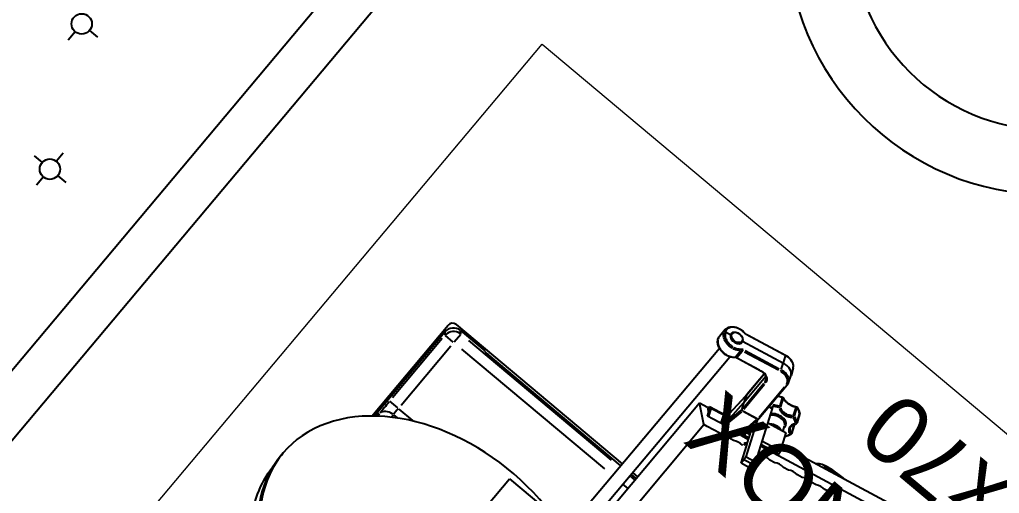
# Model space of a CAD drawing. Header units: metres. Extents: x 822482 to 822767, y 9662202 to 9662512.
# Drawn here: x 822693.193 to 822694.061, y 9662399.293 to 9662399.713 of the extents above; entities that cross this region are included whole.
import ezdxf

# ---------------------------------------------------------------- set-up
doc = ezdxf.new("R2010")
doc.units = ezdxf.units.M
doc.layers.add('ARQ_NE_EQUIPAMENTOS', color=7, linetype='Continuous')
doc.layers.add('ARQ_NE_INOX', color=7, linetype='Continuous', lineweight=0, true_color=0x0032c7)
doc.layers.add('ARQ_NE_MOBILIÁRIOS', color=251, linetype='Continuous', lineweight=0)
doc.styles.add('Arial', font='arial.ttf', dxfattribs={"height": 0.6})

# ---------------------------------------------------------------- blocks, each defined once
blk = doc.blocks.new('20006_ARQ_1400_3PV$0$IC-001')
at = {"color": 0}
for p, q in [((0.19728, 0.38716), (0.19728, 0.42539)), ((0.19728, 0.42539), (0.23728, 0.42539)), ((0.23728, 0.38716), (0.23728, 0.42539)), ((0.01071, 0.05491), (-0.02198, 0.03342)), ((0.432, 0.05773), (0.46468, 0.03623)), ((0.44271, 0.00281), (0.46468, 0.03623)), ((0, 0), (-0.02198, 0.03342)), ((0.031, 0.02038), (0, 0)), ((0.41171, 0.0232), (0.44271, 0.00281))]:
    blk.add_line(p, q, dxfattribs=at)
for radius in [0.2325, 0.175]:
    blk.add_circle((0.22037, 0.15527), radius, dxfattribs=at)
blk = doc.blocks.new('20006_ARQ_1400_3PV$0$IPL-001')
at = {"color": 0}
blk.add_lwpolyline([(0, 0), (1, 0), (1, -0.37), (0, -0.37)], close=True, dxfattribs=at)
blk = doc.blocks.new('20006_ARQ_1400_3PV$0$IC-054')
at = {"color": 0}
for p, q in [((0.37956, 0.16652), (0.36991, 0.16652)), ((0.3886, 0.15748), (0.3886, 0.14815)), ((0.27179, 0.1237), (0.27179, 0.11437)), ((0.26274, 0.10532), (0.25309, 0.10532)), ((0.29016, 0.10532), (0.28084, 0.10532)), ((0.27179, 0.09628), (0.27179, 0.08695)), ((0.05657, 0.01657), (0.71835, 0.01657)), ((0.05657, -0.02343), (0.71835, -0.02343))]:
    blk.add_line(p, q, dxfattribs=at)
for centre in [(0.3886, 0.16652), (0.27179, 0.10532)]:
    blk.add_circle(centre, 0.00905, dxfattribs=at)
blk = doc.blocks.new('20006_ARQ_1400_3PV$0$QF-062')
at = {"color": 0}
for p, q in [((0.55573, -0.17291), (0.55573, -0.17574)), ((0.28617, -0.24123), (0.28617, -0.43474)), ((0.51651, -0.25145), (0.51651, -0.3565)), ((0.51269, -0.25741), (0.5126, -0.25475)), ((0.51501, -0.25269), (0.51501, -0.35001)), ((0.50247, -0.26463), (0.49825, -0.26463)), ((0.5026, -0.26188), (0.5027, -0.26448)), ((0.48604, -0.2717), (0.50202, -0.2717)), ((0.5029, -0.27551), (0.5029, -0.34409)), ((0.50367, -0.2717), (0.51284, -0.2717)), ((0.5129, -0.34409), (0.5129, -0.27551)), ((0.30735, -0.30387), (0.30735, -0.49561)), ((0.31935, -0.30387), (0.31935, -0.49556)), ((0.3015, -0.30923), (0.3015, -0.44703)), ((0.30706, -0.3479), (0.30179, -0.3479)), ((0.49373, -0.3479), (0.32853, -0.3479)), ((0.5029, -0.34867), (0.5029, -0.35784)), ((0.51284, -0.3479), (0.50367, -0.3479)), ((0.5149, -0.3499), (0.513, -0.348)), ((0.3015, -0.35944), (0.30735, -0.35944)), ((0.30735, -0.3615), (0.3015, -0.3615)), ((0.30179, -0.35789), (0.30706, -0.35789)), ((0.31935, -0.35944), (0.47256, -0.35944)), ((0.51151, -0.3615), (0.31935, -0.3615)), ((0.32853, -0.35789), (0.49373, -0.35789)), ((0.47656, -0.35958), (0.47698, -0.36)), ((0.50501, -0.36), (0.47698, -0.36)), ((0.50301, -0.358), (0.50491, -0.35989)), ((0.23846, -0.43402), (0.22983, -0.43581)), ((0.23126, -0.43127), (0.23894, -0.42967)), ((0.23894, -0.42967), (0.24544, -0.44528)), ((0.23894, -0.43392), (0.23894, -0.42967)), ((0.22983, -0.43848), (0.22983, -0.44648)), ((0.24898, -0.48447), (0.22991, -0.43869)), ((0.23039, -0.43859), (0.23902, -0.43679)), ((0.25244, -0.46776), (0.2395, -0.43669)), ((0.24792, -0.44271), (0.24825, -0.44264)), ((0.25688, -0.44084), (0.26177, -0.43983)), ((0.27041, -0.43803), (0.28297, -0.43541)), ((0.27189, -0.44602), (0.28864, -0.44253)), ((0.28297, -0.43541), (0.28617, -0.43474)), ((0.28617, -0.43474), (0.3015, -0.44703)), ((0.28864, -0.44253), (0.28985, -0.44544)), ((0.20278, -0.45211), (0.20767, -0.45109)), ((0.2163, -0.44929), (0.2212, -0.44827)), ((0.22983, -0.44648), (0.23289, -0.44584)), ((0.24544, -0.44528), (0.246, -0.44663)), ((0.246, -0.44663), (0.25309, -0.46365)), ((0.24789, -0.44475), (0.24738, -0.44353)), ((0.2551, -0.44859), (0.24748, -0.45017)), ((0.25258, -0.45056), (0.24803, -0.45151)), ((0.25503, -0.45129), (0.25216, -0.46956)), ((0.25258, -0.44911), (0.25258, -0.45056)), ((0.25315, -0.45333), (0.25258, -0.45056)), ((0.25561, -0.4515), (0.25302, -0.46794)), ((0.25513, -0.45064), (0.25503, -0.45129)), ((0.25506, -0.44917), (0.25506, -0.44859)), ((0.25506, -0.45109), (0.25506, -0.44917)), ((0.2551, -0.44859), (0.25546, -0.44944)), ((0.25546, -0.44944), (0.25551, -0.44943)), ((0.25595, -0.44929), (0.25576, -0.45052)), ((0.26797, -0.46483), (0.27093, -0.44831)), ((0.27215, -0.44895), (0.26919, -0.46547)), ((0.27111, -0.44732), (0.27134, -0.44609)), ((0.27233, -0.44805), (0.27162, -0.47216)), ((0.27233, -0.44798), (0.27232, -0.44803)), ((0.27232, -0.44803), (0.27233, -0.44805)), ((0.27233, -0.4477), (0.27233, -0.44797)), ((0.27233, -0.44797), (0.27233, -0.44805)), ((0.27496, -0.45449), (0.27247, -0.44805)), ((0.27247, -0.44841), (0.27494, -0.45498)), ((0.27547, -0.44565), (0.27791, -0.45196)), ((0.27648, -0.45332), (0.29257, -0.44997)), ((0.29071, -0.44997), (0.27824, -0.45256)), ((0.27867, -0.45218), (0.28989, -0.44984)), ((0.29038, -0.44936), (0.28794, -0.44306)), ((0.29383, -0.44863), (0.28985, -0.44544)), ((0.29038, -0.44597), (0.29142, -0.44866)), ((0.29148, -0.4487), (0.29148, -0.44685)), ((0.29151, -0.44677), (0.29151, -0.44899)), ((0.29257, -0.44997), (0.29257, -0.44762)), ((0.3015, -0.44703), (0.29383, -0.44863)), ((0.23572, -0.45262), (0.03639, -0.49413)), ((0.1622, -0.46056), (0.16709, -0.45954)), ((0.17573, -0.45774), (0.18062, -0.45672)), ((0.18925, -0.45493), (0.19414, -0.45391)), ((0.23627, -0.45395), (0.21853, -0.45765)), ((0.21853, -0.4562), (0.21853, -0.45765)), ((0.21853, -0.45765), (0.21909, -0.46042)), ((0.21909, -0.46042), (0.23738, -0.45661)), ((0.24914, -0.45416), (0.25315, -0.45333)), ((0.25315, -0.45333), (0.25428, -0.45606)), ((0.27411, -0.47874), (0.27511, -0.45557)), ((0.27413, -0.47736), (0.27503, -0.4565)), ((0.27508, -0.45532), (0.2751, -0.45487)), ((0.27508, -0.45534), (0.27508, -0.45534)), ((0.27511, -0.45557), (0.27513, -0.45507)), ((0.27593, -0.45344), (0.27593, -0.45344)), ((0.05586, -0.49936), (0.22099, -0.46498)), ((0.21909, -0.46042), (0.22565, -0.47616)), ((0.26702, -0.46643), (0.25359, -0.46923)), ((0.25363, -0.4687), (0.26706, -0.46591)), ((0.26777, -0.49654), (0.26777, -0.46787)), ((0.269, -0.46833), (0.269, -0.497)), ((0.27149, -0.47188), (0.26915, -0.46674)), ((0.18105, -0.47573), (0.17042, -0.47573)), ((0.18189, -0.47542), (0.17085, -0.47542)), ((0.18288, -0.47509), (0.17337, -0.47509)), ((0.24393, -0.47235), (0.22565, -0.47616)), ((0.22879, -0.4755), (0.23056, -0.47974)), ((0.25213, -0.50899), (0.25213, -0.47006)), ((0.25285, -0.47133), (0.25285, -0.50637)), ((0.27162, -0.47216), (0.27162, -0.50286)), ((0.27395, -0.47835), (0.27175, -0.47249)), ((0.22468, -0.4858), (0.22157, -0.47833)), ((0.22489, -0.48573), (0.22209, -0.47901)), ((0.24914, -0.48444), (0.25197, -0.48385)), ((0.27408, -0.47868), (0.27408, -0.47868)), ((0.27408, -0.50243), (0.27408, -0.48003)), ((0.27411, -0.47896), (0.27411, -0.50368)), ((0.22392, -0.48881), (0.22704, -0.49628)), ((0.227, -0.49608), (0.2242, -0.48935)), ((0.22965, -0.49223), (0.23245, -0.49896)), ((0.23355, -0.49871), (0.23075, -0.49198)), ((0.24428, -0.49074), (0.24708, -0.49747)), ((0.24812, -0.49752), (0.24532, -0.4908)), ((0.25142, -0.48773), (0.25213, -0.48759)), ((0.26908, -0.49878), (0.27057, -0.50202)), ((0.27861, -0.50353), (0.30195, -0.49867)), ((0.30071, -0.49921), (0.2797, -0.50359)), ((0.30188, -0.5064), (0.30188, -0.49936)), ((0.30341, -0.49863), (0.30341, -0.50563)), ((0.32585, -0.5115), (0.32585, -0.50349)), ((0.25256, -0.51142), (0.25476, -0.51729)), ((0.26649, -0.51416), (0.30001, -0.50717)), ((0.30029, -0.50854), (0.26676, -0.51552)), ((0.30735, -0.51167), (0.30735, -0.51251)), ((0.32438, -0.50997), (0.31916, -0.51106)), ((0.31935, -0.5117), (0.31935, -0.51251)), ((0.25785, -0.52406), (0.25493, -0.5177)), ((0.26502, -0.51621), (0.26719, -0.52156)), ((0.30751, -0.51348), (0.26731, -0.52185)), ((0.30893, -0.52033), (0.27019, -0.52839)), ((0.27193, -0.52773), (0.3068, -0.52047)), ((0.26744, -0.52217), (0.26986, -0.52782))]:
    blk.add_line(p, q, dxfattribs=at)
for centre, radius, start, end in [((0.29051, -0.44899), 0.001, 281.76244, 0), ((0.15816, -0.35976), 0.11821, 270.21722, 281.17784), ((0.18089, -0.47475), 0.001, 281.17784, 317.55415), ((0.15789, -0.39821), 0.08086, 287.26659, 288.02966), ((0.17982, -0.46559), 0.01, 288.02966, 320.49833), ((0.22249, -0.47794), 0.001, 160.85421, 202.60947), ((0.2256, -0.48541), 0.001, 202.60947, 235.73352), ((0.22485, -0.48842), 0.001, 142.9092, 202.60947), ((0.22796, -0.49589), 0.001, 202.60947, 227.73664), ((0.23313, -0.49863), 0.001, 254.45223, 296.87848), ((0.24802, -0.49727), 0.001, 238.3282, 292.37049)]:
    blk.add_arc(centre, radius, start, end, dxfattribs=at)
for centre, major_axis, ratio, start_param, end_param in [((0.38998, -0.17574), (0.16575, 0), 0.707107, 4.401171, 7.476631), ((0.38998, -0.17291), (0.16575, 0), 0.707107, 0, 1.193446), ((0.5027, -0.25756), (0.00999, 0.00035), 0.706891, 4.765015, 6.156519), ((0.5122, -0.2717), (0, 0.02), 0.034921, 4.751659, 5.458517), ((0.51443, -0.2445), (0, -0.0125), 0.034921, 5.504552, 7.117953), ((0.50221, -0.2717), (0, -0.01), 0.069842, 1.610066, 2.316925), ((0.5029, -0.3479), (0.00707, 0.00707), 0.998783, 4.006079, 5.418699), ((0.505, -0.34999), (0.00708, -0.00708), 0.998783, 5.498396, 7.067974), ((0.47256, -0.35958), (-0.004, 0), 0.034921, 3.176499, 4.712389), ((0.5115, -0.3565), (0.00354, -0.00354), 0.998783, 5.498396, 7.067974), ((0.2395, -0.43527), (-0.00041, 0.00196), 0.199746, 0.764614, 2.33541), ((0.22991, -0.43727), (0.00041, -0.00196), 0.199746, 3.906207, 5.477003), ((0.24985, -0.43521), (-0.01063, 0), 0.707107, 1.419841, 2.294517), ((0.26337, -0.4324), (-0.01063, 0), 0.707107, 1.419841, 2.294517), ((0.20927, -0.44366), (-0.01063, 0), 0.707107, 1.419841, 2.294517), ((0.22279, -0.44085), (-0.01063, 0), 0.707107, 1.419841, 2.294517), ((0.24544, -0.44386), (0.00185, 0.00077), 0.678308, 4.437079, 6.007875), ((0.246, -0.44522), (0.00185, 0.00077), 0.678308, 4.437079, 6.007875), ((0.25476, -0.45182), (0.00133, -0.00636), 0.199746, 4.215889, 5.271734), ((0.25602, -0.45144), (-0.000988, 0.000154), 0.873508, 5.180105, 6.22379), ((0.25602, -0.45143), (-0.00006, -0.00246), 0.388633, 3.775431, 4.395225), ((0.27137, -0.44825), (-0.000984, 0.000178), 0.870845, 3.675875, 5.06656), ((0.27137, -0.44824), (-0.00012, -0.00247), 0.384958, 1.695239, 2.698277), ((0.27521, -0.4471), (-0.00277, -0.00115), 0.678551, 5.023794, 6.008323), ((0.29051, -0.44899), (0.000204, -0.000979), 0.199746, 5.542183, 6.244185), ((0.29051, -0.44899), (0.000933, 0.000361), 0.701574, 4.533428, 5.946528), ((0.29051, -0.44899), (0.001, 0), 0.707107, 0.01301, 0.247192), ((0.29158, -0.44415), (0.00122, -0.00587), 0.199746, 5.436763, 6.099829), ((0.16869, -0.45211), (-0.01063, 0), 0.707107, 1.419841, 2.294517), ((0.18222, -0.4493), (-0.01063, 0), 0.707107, 1.419841, 2.294517), ((0.19574, -0.44648), (-0.01063, 0), 0.707107, 1.419841, 2.294517), ((0.27411, -0.45552), (0.000999, -0.000042), 0.77144, 0.01553, 0.276411), ((0.27413, -0.45503), (0.000999, -0.00004), 0.77161, 0.014502, 0.275544), ((0.27804, -0.45441), (-0.00276, -0.00117), 0.67079, 4.473745, 5.201527), ((0.27804, -0.45158), (0.000204, -0.000979), 0.199746, 5.542183, 6.244185), ((0.15517, -0.45493), (-0.01063, 0), 0.707107, 1.419841, 2.294517), ((0.25314, -0.46978), (-0.000994, 0.000106), 0.839769, 5.141094, 6.222052), ((0.25315, -0.46971), (-0.000988, 0.000155), 0.873341, 5.181518, 6.225203), ((0.25364, -0.47143), (0.00057, -0.00294), 0.188721, 3.620875, 3.683926), ((0.26866, -0.4683), (-0.00065, 0.00293), 0.211524, 0.551601, 0.7509), ((0.26866, -0.4683), (-0.00065, 0.00293), 0.21071, 0.473808, 0.536859), ((0.26805, -0.46695), (0.001, 0), 0.707107, 0.389793, 1.779948), ((0.26806, -0.46668), (-0.000993, 0.000122), 0.837822, 3.627399, 5.017774), ((0.26807, -0.4666), (-0.000984, 0.000177), 0.871021, 3.674492, 5.065177), ((0.26962, -0.46808), (0.00045, -0.00195), 0.217434, 3.691322, 3.891071), ((0.26962, -0.46808), (0.00045, -0.00195), 0.216166, 3.613912, 3.677368), ((0.22249, -0.47794), (-0.000945, 0.000328), 0.62853, 5.343002, 6.233702), ((0.22249, -0.47794), (0.000257, 0.000967), 0.615891, 1.047877, 2.440114), ((0.23978, -0.47718), (0.0176, 0.00733), 0.678308, 2.311258, 2.582075), ((0.2362, -0.46858), (-0.00877, -0.00365), 0.678308, 0.651985, 1.938987), ((0.25313, -0.47006), (-0.001, 0), 0.707107, 5.062992, 6.218965), ((0.25364, -0.47143), (0.00057, -0.00294), 0.187908, 3.698313, 3.897612), ((0.22249, -0.47794), (-0.000923, -0.000384), 0.678308, 0.033858, 0.64331), ((0.2256, -0.48541), (-0.000923, -0.000384), 0.678308, 0.033858, 0.64331), ((0.2256, -0.48541), (-0.000431, -0.000902), 0.403916, 5.763033, 5.893432), ((0.23961, -0.47677), (-0.00963, -0.00401), 0.678308, 5.986305, 8.302315), ((0.23933, -0.47609), (-0.00877, -0.00365), 0.678308, 0.110648, 2.102312), ((0.24898, -0.47599), (0.00245, -0.01175), 0.199746, 5.477003, 6.283185), ((0.27485, -0.48078), (-0.0005, 0.00316), 0.186517, 0.74433, 0.776833), ((0.27311, -0.47869), (0.000999, -0.000043), 0.771255, 0.014596, 0.277328), ((0.27459, -0.48008), (-0.00029, 0.00238), 0.1804, 0.879997, 0.918773), ((0.27311, -0.47878), (0.001, -0.000029), 0.751805, 0.014076, 0.267446), ((0.2751, -0.48151), (-0.00074, 0.00393), 0.181922, 0.732672, 0.766405), ((0.27311, -0.47886), (0.001, -0.000016), 0.732187, 0.014505, 0.257797), ((0.27311, -0.47896), (0.001, 0), 0.707107, 0.01301, 0.247192), ((0.22485, -0.48842), (-0.000673, -0.00074), 0.700198, 4.539946, 5.89083), ((0.22485, -0.48842), (-0.000923, -0.000384), 0.678308, 0.015401, 0.29261), ((0.22485, -0.48842), (-0.000798, 0.000603), 0.403418, 5.468162, 6.240289), ((0.24006, -0.47785), (-0.01846, -0.00769), 0.678308, 0.328218, 0.691957), ((0.23978, -0.47718), (-0.0176, -0.00733), 0.678308, 0.328218, 0.691957), ((0.23002, -0.49116), (-0.000268, -0.000963), 0.556189, 4.241258, 5.592143), ((0.23002, -0.49116), (0.000923, 0.000384), 0.678308, 3.91484, 5.014316), ((0.23002, -0.49116), (-0.00064, 0.000768), 0.215876, 3.999224, 5.391461), ((0.24491, -0.4898), (-0.00066, -0.000751), 0.646012, 4.48392, 5.876157), ((0.24491, -0.4898), (-0.000923, -0.000384), 0.678308, 0.404089, 1.503565), ((0.24491, -0.4898), (-0.000381, 0.000925), 0.004518, 0.890329, 2.241214), ((0.23978, -0.47718), (-0.0176, -0.00733), 0.678308, 1.580423, 1.864382), ((0.24006, -0.47785), (0.01846, 0.00769), 0.678308, 4.722134, 5.008229), ((0.22796, -0.49589), (-0.000923, -0.000384), 0.678308, 0.015401, 0.29261), ((0.22796, -0.49589), (-0.000673, -0.00074), 0.700198, 5.981745, 6.26732), ((0.24317, -0.48533), (-0.01846, -0.00769), 0.678308, 0.328218, 0.691957), ((0.23313, -0.49863), (-0.000268, -0.000963), 0.556189, 5.697992, 6.252386), ((0.23313, -0.49863), (-0.000923, -0.000384), 0.678308, 0.773247, 1.872723), ((0.23313, -0.49863), (0.000452, -0.000892), 0.40793, 0.04258, 0.809023), ((0.24802, -0.49727), (-0.000525, -0.000851), 0.827765, 5.849899, 6.260381), ((0.24802, -0.49727), (-0.000923, -0.000384), 0.678308, 0.404089, 1.503565), ((0.24802, -0.49727), (0.000381, -0.000925), 0.004518, 5.499122, 6.241919), ((0.24317, -0.48533), (-0.01846, -0.00769), 0.678308, 1.575478, 1.770439), ((0.27853, -0.4959), (-0.01036, -0.00431), 0.678308, 6.086415, 7.500131), ((0.26805, -0.49882), (0.001, 0), 0.707107, 0.389793, 1.779948), ((0.27881, -0.49656), (-0.00944, -0.00393), 0.678308, 6.022849, 6.292387), ((0.27882, -0.50451), (-0.000204, 0.000979), 0.199746, 0.038231, 0.726383), ((0.30216, -0.49965), (-0.000204, 0.000979), 0.199746, 0.038231, 0.726383), ((0.30103, -0.49701), (-0.003, -0.00004), 0.683008, 1.879472, 2.44915), ((0.30421, -0.49867), (-0.000673, 0.00074), 0.573049, 0.02754, 0.523261), ((0.3101, -0.50354), (0.000204, -0.000979), 0.199746, 3.983437, 5.373592), ((0.32438, -0.50113), (-0.000923, -0.000385), 0.678502, 2.866088, 3.14776), ((0.31335, -0.50343), (0.0125, -0.00013), 0.723413, 0.021746, 0.279373), ((0.25313, -0.50899), (-0.001, 0), 0.707107, 5.062992, 6.218965), ((0.2649, -0.50652), (-0.01226, -0.0051), 0.678308, 0.041807, 1.229503), ((0.26462, -0.50586), (-0.01133, -0.00472), 0.678308, 6.086415, 7.500131), ((0.30216, -0.50746), (0.000204, -0.000979), 0.199746, 3.983437, 5.373592), ((0.30103, -0.50468), (0.003, -0.00004), 0.730345, 5.040822, 5.6105), ((0.30421, -0.50645), (0.000687, -0.000727), 0.551154, 3.758959, 5.153675), ((0.31335, -0.51226), (-0.00605, 0.00007), 0.724827, 3.435963, 6.459221), ((0.31335, -0.51226), (0.00605, 0.00006), 0.689309, 6.120732, 6.562698), ((0.32438, -0.50926), (-0.000923, -0.000385), 0.678471, 1.295203, 2.866041), ((0.26731, -0.51231), (-0.01246, -0.00519), 0.678308, 6.25901, 7.578671), ((0.26491, -0.51522), (0.000204, -0.000979), 0.199746, 3.983437, 5.373592), ((0.30873, -0.51935), (0.000204, -0.000979), 0.199746, 5.542183, 6.244185), ((0.30984, -0.52218), (-0.00361, -0.00005), 0.616514, 4.472499, 4.986651), ((0.31076, -0.51929), (-0.000152, -0.000988), 0.168391, 0.038706, 0.73542), ((0.3166, -0.51914), (0.000204, -0.000979), 0.199746, 5.542183, 6.244185), ((0.27, -0.51877), (-0.01223, -0.00509), 0.678308, 0.087741, 1.23192), ((0.26999, -0.52741), (0.000204, -0.000979), 0.199746, 5.542183, 6.244185)]:
    blk.add_ellipse(centre, major_axis=major_axis, ratio=ratio, start_param=start_param, end_param=end_param, dxfattribs=at)
for centre, major_axis in [((0.31335, -0.51251), (0.006, 0)), ((0.31335, -0.51286), (0.0055, 0))]:
    blk.add_ellipse(centre, major_axis=major_axis, ratio=0.707107, dxfattribs=at)
for points, knots in [([(0.44173, -0.0503), (0.45476, -0.05346), (0.46725, -0.05776), (0.49037, -0.06843), (0.501, -0.07478), (0.51976, -0.08917), (0.52788, -0.09721), (0.54112, -0.11449), (0.54623, -0.12373), (0.55284, -0.14219), (0.55458, -0.15136), (0.5548, -0.16055)], [1.924631, 1.924631, 1.924631, 1.924631, 2.172844, 2.172844, 2.421057, 2.421057, 2.66927, 2.66927, 2.917482, 2.917482, 3.148249, 3.148249, 3.148249, 3.148249]), ([(0.2751, -0.45477), (0.27513, -0.45456), (0.27521, -0.45433), (0.27535, -0.4541), (0.27549, -0.45388), (0.27567, -0.45367), (0.27589, -0.45347)], [1.8135122, 1.8135122, 1.8135122, 1.8135122, 2.162992, 2.162992, 2.162992, 2.4988302, 2.4988302, 2.4988302, 2.4988302]), ([(0.27594, -0.45377), (0.27573, -0.45395), (0.27556, -0.45414), (0.27531, -0.4545), (0.27522, -0.45467), (0.27515, -0.45491), (0.27513, -0.45499), (0.27513, -0.45507)], [0, 0, 0, 0, 0.0942547, 0.0942547, 0.1876246, 0.1876246, 0.2535655, 0.2535655, 0.2535655, 0.2535655]), ([(0.27597, -0.45341), (0.27602, -0.45358), (0.27601, -0.45371), (0.27594, -0.45377), (0.27594, -0.45377), (0.27594, -0.45377), (0.27594, -0.45377)], [-0.0000204916, -0.0000204916, -0.0000204916, -0.0000204916, 0.0007179449, 0.0007179449, 0.0007179449, 0.0007220127, 0.0007220127, 0.0007220127, 0.0007220127]), ([(0.27824, -0.45256), (0.27794, -0.45262), (0.27764, -0.45272), (0.27705, -0.45297), (0.27677, -0.45312), (0.2763, -0.45344), (0.27611, -0.4536), (0.27595, -0.45377)], [0, 0, 0, 0, 0.0938438, 0.0938438, 0.1905457, 0.1905457, 0.2690905, 0.2690905, 0.2690905, 0.2690905]), ([(0.18752, -0.47195), (0.18739, -0.4721), (0.18727, -0.47222), (0.18697, -0.47252), (0.18681, -0.47263), (0.18664, -0.47271), (0.18661, -0.47267), (0.18668, -0.47245), (0.18676, -0.4723), (0.18687, -0.47209)], [0.6036966, 0.6036966, 0.6036966, 0.6036966, 0.7052355, 0.7052355, 0.8989771, 0.8989771, 1.0864231, 1.0864231, 1.2521173, 1.2521173, 1.2521173, 1.2521173]), ([(0.22154, -0.47761), (0.22169, -0.47721), (0.22185, -0.4768), (0.22221, -0.476), (0.22241, -0.4756), (0.22284, -0.47481), (0.22308, -0.47442), (0.22359, -0.47365), (0.22386, -0.47327), (0.22418, -0.47285), (0.22421, -0.47281), (0.22424, -0.47277)], [4.1961522, 4.1961522, 4.1961522, 4.1961522, 4.2769832, 4.2769832, 4.3578142, 4.3578142, 4.4386452, 4.4386452, 4.5194762, 4.5194762, 4.5279865, 4.5279865, 4.5279865, 4.5279865]), ([(0.22497, -0.48713), (0.22544, -0.48641), (0.22581, -0.48566), (0.2264, -0.48393), (0.22654, -0.48295), (0.2264, -0.48128), (0.22619, -0.48056), (0.22583, -0.47992), (0.22548, -0.47929), (0.22498, -0.47873), (0.2239, -0.47795), (0.22337, -0.47768), (0.22279, -0.47747)], [-2.338333, -2.338333, -2.338333, -2.338333, -2.048339, -2.048339, -1.664274, -1.664274, -1.336767, -1.336767, -1.336767, -1.00926, -1.00926, -0.76558, -0.76558, -0.76558, -0.76558]), ([(0.22219, -0.4787), (0.22285, -0.4789), (0.22344, -0.47918), (0.22451, -0.47995), (0.22496, -0.48044), (0.22528, -0.48102), (0.22533, -0.4811), (0.22537, -0.48118), (0.22542, -0.48127)], [0.7153914, 0.7153914, 0.7153914, 0.7153914, 1.00926, 1.00926, 1.3367668, 1.3367668, 1.3367668, 1.3847512, 1.3847512, 1.3847512, 1.3847512]), ([(0.22551, -0.48148), (0.22565, -0.48181), (0.22574, -0.48216), (0.22584, -0.48292), (0.22585, -0.48332), (0.22576, -0.48417), (0.22566, -0.48462), (0.22537, -0.48552), (0.22518, -0.48598), (0.22469, -0.48691), (0.22439, -0.48737), (0.22405, -0.48782)], [1.421938, 1.421938, 1.421938, 1.421938, 1.622692, 1.622692, 1.823446, 1.823446, 2.0242, 2.0242, 2.224954, 2.224954, 2.425708, 2.425708, 2.425708, 2.425708]), ([(0.24411, -0.48874), (0.24359, -0.48837), (0.24301, -0.48806), (0.24152, -0.48748), (0.24057, -0.48727), (0.23958, -0.48719), (0.23858, -0.48711), (0.23754, -0.48717), (0.23527, -0.48757), (0.23403, -0.48796), (0.23199, -0.48893), (0.23115, -0.48943), (0.23038, -0.49)], [-1.907954, -1.907954, -1.907954, -1.907954, -1.664274, -1.664274, -1.336767, -1.336767, -1.336767, -1.00926, -1.00926, -0.625194, -0.625194, -0.335201, -0.335201, -0.335201, -0.335201]), ([(0.23121, -0.49112), (0.23191, -0.4906), (0.23267, -0.49014), (0.23451, -0.48926), (0.23563, -0.48889), (0.23769, -0.48852), (0.23863, -0.48848), (0.23953, -0.48855), (0.24043, -0.48862), (0.24129, -0.48882), (0.24264, -0.48935), (0.24317, -0.48964), (0.24364, -0.48998)], [0.335201, 0.335201, 0.335201, 0.335201, 0.625194, 0.625194, 1.00926, 1.00926, 1.336767, 1.336767, 1.336767, 1.664274, 1.664274, 1.907954, 1.907954, 1.907954, 1.907954]), ([(0.30354, -0.49793), (0.30438, -0.49716), (0.30541, -0.49649), (0.30769, -0.49543), (0.30898, -0.49502), (0.31162, -0.49454), (0.31302, -0.49445), (0.31574, -0.4946), (0.31709, -0.49483), (0.31959, -0.49559), (0.32077, -0.49612), (0.3228, -0.49743), (0.32367, -0.49822), (0.32473, -0.49961), (0.32506, -0.50017), (0.3253, -0.50074)], [0, 0, 0, 0, 0.404396, 0.404396, 0.813867, 0.813867, 1.223456, 1.223456, 1.631778, 1.631778, 2.040661, 2.040661, 2.450772, 2.450772, 2.694556, 2.694556, 2.694556, 2.694556]), ([(0.32506, -0.50034), (0.32479, -0.49985), (0.32444, -0.49935), (0.32402, -0.49887), (0.32343, -0.49821), (0.3227, -0.49759), (0.32183, -0.49704), (0.32099, -0.49651), (0.32002, -0.49605), (0.31899, -0.49569), (0.31795, -0.49533), (0.31684, -0.49508), (0.31572, -0.49494), (0.31455, -0.49479), (0.31338, -0.49476), (0.31227, -0.49483), (0.31173, -0.49486), (0.3112, -0.49492), (0.31069, -0.495)], [1.649336, 1.649336, 1.649336, 1.649336, 1.84738, 1.84738, 1.84738, 2.120718, 2.120718, 2.120718, 2.385927, 2.385927, 2.385927, 2.652122, 2.652122, 2.652122, 2.928777, 2.928777, 2.928777, 3.063053, 3.063053, 3.063053, 3.063053]), ([(0.23286, -0.49959), (0.23243, -0.49947), (0.232, -0.49934), (0.23118, -0.49903), (0.23078, -0.49886), (0.23, -0.4985), (0.22962, -0.4983), (0.2289, -0.49787), (0.22856, -0.49764), (0.2279, -0.49716), (0.22758, -0.4969), (0.22729, -0.49663)], [2.9395152, 2.9395152, 2.9395152, 2.9395152, 3.0203462, 3.0203462, 3.1011772, 3.1011772, 3.1820081, 3.1820081, 3.2628391, 3.2628391, 3.3436701, 3.3436701, 3.3436701, 3.3436701]), ([(0.24749, -0.49812), (0.24728, -0.49799), (0.24704, -0.49787), (0.24648, -0.49765), (0.24617, -0.49756), (0.2455, -0.49739), (0.24513, -0.49733), (0.24435, -0.49723), (0.24394, -0.4972), (0.24306, -0.49718), (0.24261, -0.49719), (0.24167, -0.49724), (0.24119, -0.49728), (0.24021, -0.49741), (0.2397, -0.49749), (0.2387, -0.4977), (0.23819, -0.49782), (0.23718, -0.49809), (0.23668, -0.49825), (0.23572, -0.49858), (0.23527, -0.49876), (0.2344, -0.49912), (0.23398, -0.49932), (0.23358, -0.49952)], [-2.037839, -2.037839, -2.037839, -2.037839, -1.872117, -1.872117, -1.711304, -1.711304, -1.552668, -1.552668, -1.393299, -1.393299, -1.234812, -1.234812, -1.075447, -1.075447, -0.915141, -0.915141, -0.753482, -0.753482, -0.588753, -0.588753, -0.43435, -0.43435, -0.279946, -0.279946, -0.279946, -0.279946]), ([(0.24683, -0.49763), (0.24678, -0.4976), (0.24672, -0.49758), (0.24602, -0.49728), (0.24519, -0.49708), (0.24356, -0.49692), (0.2428, -0.4969), (0.24201, -0.49694), (0.24114, -0.49698), (0.24023, -0.49709), (0.23849, -0.49741), (0.23769, -0.49761), (0.23602, -0.49811), (0.23517, -0.49842), (0.23438, -0.49877)], [-1.949945, -1.949945, -1.949945, -1.949945, -1.917565, -1.917565, -1.533254, -1.533254, -1.251218, -1.251218, -1.251218, -0.941547, -0.941547, -0.669621, -0.669621, -0.367841, -0.367841, -0.367841, -0.367841]), ([(0.25213, -0.49633), (0.25184, -0.4965), (0.25155, -0.49667), (0.2508, -0.49708), (0.25033, -0.49732), (0.24937, -0.49778), (0.24889, -0.49799), (0.2484, -0.49819)], [1.8742943, 1.8742943, 1.8742943, 1.8742943, 1.9253711, 1.9253711, 2.0062021, 2.0062021, 2.0870331, 2.0870331, 2.0870331, 2.0870331]), ([(0.26944, -0.50064), (0.26965, -0.50111), (0.26996, -0.50155), (0.27076, -0.50233), (0.27125, -0.50268), (0.27239, -0.50325), (0.27305, -0.50347), (0.27449, -0.50376), (0.27527, -0.50383), (0.27691, -0.5038), (0.27776, -0.50371), (0.27861, -0.50353)], [5.011875, 5.011875, 5.011875, 5.011875, 5.266137, 5.266137, 5.520399, 5.520399, 5.774661, 5.774661, 6.028923, 6.028923, 6.283185, 6.283185, 6.283185, 6.283185]), ([(0.30195, -0.49867), (0.30226, -0.49861), (0.30255, -0.49851), (0.30305, -0.49828), (0.30328, -0.49814), (0.30348, -0.49797), (0.30351, -0.49795), (0.30354, -0.49793)], [0, 0, 0, 0, 0.095179, 0.095179, 0.1901219, 0.1901219, 0.2054371, 0.2054371, 0.2054371, 0.2054371]), ([(0.30945, -0.49524), (0.30926, -0.49528), (0.30908, -0.49533), (0.3089, -0.49538), (0.30783, -0.49567), (0.3068, -0.49606), (0.30587, -0.49654), (0.30504, -0.49698), (0.30429, -0.49748), (0.30366, -0.49802)], [3.1732262, 3.1732262, 3.1732262, 3.1732262, 3.220378, 3.220378, 3.220378, 3.496571, 3.496571, 3.496571, 3.7426292, 3.7426292, 3.7426292, 3.7426292]), ([(0.30366, -0.5058), (0.30498, -0.50463), (0.30679, -0.50368), (0.30876, -0.50313), (0.30899, -0.50306), (0.30922, -0.503), (0.30945, -0.50295)], [5.6821488, 5.6821488, 5.6821488, 5.6821488, 6.1921957, 6.1921957, 6.1921957, 6.2515518, 6.2515518, 6.2515518, 6.2515518]), ([(0.31069, -0.50271), (0.31195, -0.50252), (0.31332, -0.50246), (0.31471, -0.50257), (0.31632, -0.50271), (0.31794, -0.50308), (0.3194, -0.50367), (0.32086, -0.50426), (0.32215, -0.50507), (0.32315, -0.50599), (0.32399, -0.50676), (0.32462, -0.5076), (0.32506, -0.50844)], [0.07854, 0.07854, 0.07854, 0.07854, 0.410089, 0.410089, 0.410089, 0.790983, 0.790983, 0.790983, 1.172262, 1.172262, 1.172262, 1.492257, 1.492257, 1.492257, 1.492257]), ([(0.25213, -0.50899), (0.25213, -0.50916), (0.25213, -0.50933), (0.25216, -0.50966), (0.25217, -0.50983), (0.25222, -0.51015), (0.25225, -0.51032), (0.25232, -0.51064), (0.25236, -0.5108), (0.25245, -0.51112), (0.2525, -0.51127), (0.25256, -0.51142)], [4.712389, 4.712389, 4.712389, 4.712389, 4.7626159, 4.7626159, 4.8128428, 4.8128428, 4.8630698, 4.8630698, 4.9132967, 4.9132967, 4.9635236, 4.9635236, 4.9635236, 4.9635236]), ([(0.30412, -0.50721), (0.30388, -0.50743), (0.3036, -0.50761), (0.30329, -0.50777), (0.30298, -0.50792), (0.30263, -0.50804), (0.30227, -0.50813)], [2.5405562, 2.5405562, 2.5405562, 2.5405562, 2.8252577, 2.8252577, 2.8252577, 3.1099592, 3.1099592, 3.1099592, 3.1099592]), ([(0.30975, -0.50431), (0.30871, -0.50455), (0.30772, -0.5049), (0.30593, -0.50579), (0.30512, -0.50633), (0.30443, -0.50694)], [0.0316335, 0.0316335, 0.0316335, 0.0316335, 0.316335, 0.316335, 0.6010365, 0.6010365, 0.6010365, 0.6010365]), ([(0.32412, -0.5094), (0.32372, -0.50862), (0.32313, -0.50783), (0.32236, -0.50711), (0.32144, -0.50627), (0.32025, -0.50552), (0.31891, -0.50498), (0.31757, -0.50443), (0.31607, -0.50409), (0.3146, -0.50397), (0.31332, -0.50386), (0.31205, -0.50391), (0.3109, -0.50409)], [4.788766, 4.788766, 4.788766, 4.788766, 5.110963, 5.110963, 5.110963, 5.49215, 5.49215, 5.49215, 5.873027, 5.873027, 5.873027, 6.204532, 6.204532, 6.204532, 6.204532]), ([(0.32585, -0.5115), (0.32585, -0.51244), (0.32564, -0.51338), (0.32484, -0.51516), (0.32424, -0.516), (0.32271, -0.51753), (0.32174, -0.51822), (0.3195, -0.51938), (0.31818, -0.51984), (0.3168, -0.52012)], [0, 0, 0, 0, 0.375552, 0.375552, 0.755396, 0.755396, 1.152856, 1.152856, 1.581243, 1.581243, 1.581243, 1.581243]), ([(0.31739, -0.51968), (0.3185, -0.51939), (0.31961, -0.51896), (0.32061, -0.5184), (0.32176, -0.51775), (0.32276, -0.51692), (0.32349, -0.51598), (0.32422, -0.51505), (0.32466, -0.51401), (0.3248, -0.51299), (0.32493, -0.51213), (0.32483, -0.51129), (0.32459, -0.51052)], [0.078654, 0.078654, 0.078654, 0.078654, 0.410159, 0.410159, 0.410159, 0.791036, 0.791036, 0.791036, 1.172222, 1.172222, 1.172222, 1.494419, 1.494419, 1.494419, 1.494419]), ([(0.31061, -0.52028), (0.31031, -0.52024), (0.30999, -0.52022), (0.30942, -0.52024), (0.30917, -0.52028), (0.30893, -0.52033)], [0, 0, 0, 0, 0.093831, 0.093831, 0.1692754, 0.1692754, 0.1692754, 0.1692754]), ([(0.3168, -0.52012), (0.3155, -0.52039), (0.31413, -0.52052), (0.31205, -0.52046), (0.31132, -0.52039), (0.31061, -0.52028)], [0, 0, 0, 0, 0.4057415, 0.4057415, 0.6242507, 0.6242507, 0.6242507, 0.6242507]), ([(0.31106, -0.52006), (0.31192, -0.52018), (0.31281, -0.52023), (0.31458, -0.52018), (0.31547, -0.52009), (0.31632, -0.51993)], [5.7952389, 5.7952389, 5.7952389, 5.7952389, 6.0263714, 6.0263714, 6.2575039, 6.2575039, 6.2575039, 6.2575039]), ([(0.25785, -0.52406), (0.2582, -0.52482), (0.25869, -0.5255), (0.2599, -0.5267), (0.26062, -0.5272), (0.26223, -0.528), (0.26312, -0.5283), (0.26502, -0.52868), (0.26602, -0.52877), (0.26808, -0.52873), (0.26914, -0.52861), (0.27019, -0.52839)], [5.011875, 5.011875, 5.011875, 5.011875, 5.266137, 5.266137, 5.520399, 5.520399, 5.774661, 5.774661, 6.028923, 6.028923, 6.283185, 6.283185, 6.283185, 6.283185])]:
    blk.add_open_spline(points, degree=3, knots=knots, dxfattribs=at)
blk.add_rational_spline([(0.27232, -0.44803), (0.27232, -0.44803), (0.27232, -0.44803), (0.27232, -0.44803)], [0.999999996846, 0.999999978918, 0.999999978918, 0.999999996846], degree=3, dxfattribs=at)
for points in [[(0.26902, -0.46646), (0.26902, -0.46646), (0.26902, -0.46646), (0.26902, -0.46646)], [(0.25213, -0.47006), (0.25213, -0.46993), (0.25213, -0.4698), (0.25215, -0.46968)], [(0.25215, -0.46968), (0.25215, -0.46964), (0.25216, -0.4696), (0.25216, -0.46956)], [(0.22509, -0.48613), (0.22508, -0.48612), (0.22506, -0.48611), (0.22505, -0.4861)], [(0.27411, -0.47874), (0.27411, -0.47876), (0.27411, -0.47878), (0.27411, -0.4788)], [(0.27411, -0.4788), (0.27411, -0.47883), (0.27411, -0.47885), (0.27411, -0.47887)], [(0.27411, -0.47887), (0.27411, -0.4789), (0.27411, -0.47893), (0.27411, -0.47896)], [(0.32531, -0.50075), (0.32566, -0.50163), (0.32585, -0.50256), (0.32585, -0.50349)], [(0.32539, -0.50917), (0.32566, -0.50985), (0.32583, -0.5106), (0.32585, -0.51137)], [(0.32585, -0.5115), (0.32585, -0.5115), (0.32585, -0.5115), (0.32585, -0.5115)]]:
    blk.add_open_spline(points, degree=3, dxfattribs=at)
blk = doc.blocks.new('*U385')
at = {"layer": 'ARQ_NE_INOX'}
blk.add_lwpolyline([(0.8, -0.7), (0, -0.7), (0, 0), (0.8, 0)], close=True, dxfattribs=at)
blk = doc.blocks.new('A$C8f1b9c42')
at = {"layer": 'ARQ_NE_EQUIPAMENTOS', "transparency": 33554687}
for name, p, rotation in [('20006_ARQ_1400_3PV$0$IPL-001', (305.47748, -240.837), 180.0000000035784), ('20006_ARQ_1400_3PV$0$IC-054', (305.8607, -240.5139), 270)]:
    blk.add_blockref(name, p, dxfattribs=dict(at, rotation=rotation))
blk.add_blockref('20006_ARQ_1400_3PV$0$QF-062', (305.0901, -240.54991), dxfattribs=at)
at = {"layer": 'ARQ_NE_EQUIPAMENTOS', "transparency": 33554687, "xscale": -0.9999999999999999, "rotation": 180.0000000035787}
blk.add_blockref('20006_ARQ_1400_3PV$0$IC-001', (305.20197, -241.3605), dxfattribs=at)
at = {"layer": 'ARQ_NE_MOBILIÁRIOS', "transparency": 33554687, "rotation": 180}
blk.add_blockref('*U385', (305.70303, -241.15101), dxfattribs=at)
at = {"layer": 'ARQ_NE_MOBILIÁRIOS', "transparency": 33554687, "insert": (305.15048, -241.04099), "char_height": 0.06, "width": 0.908935, "attachment_point": 5, "rotation": 360, "style": 'Arial'}
blk.add_mtext('MESA INOX\\P80x70', dxfattribs=at)

msp = doc.modelspace()

# ---------------------------------------------------------------- block references
at = {"ltscale": 10, "rotation": 140.0090103764572}
msp.add_blockref('A$C8f1b9c42', (822772.88904, 9662018.46966), dxfattribs=at)

doc.saveas('drawing.dxf')
